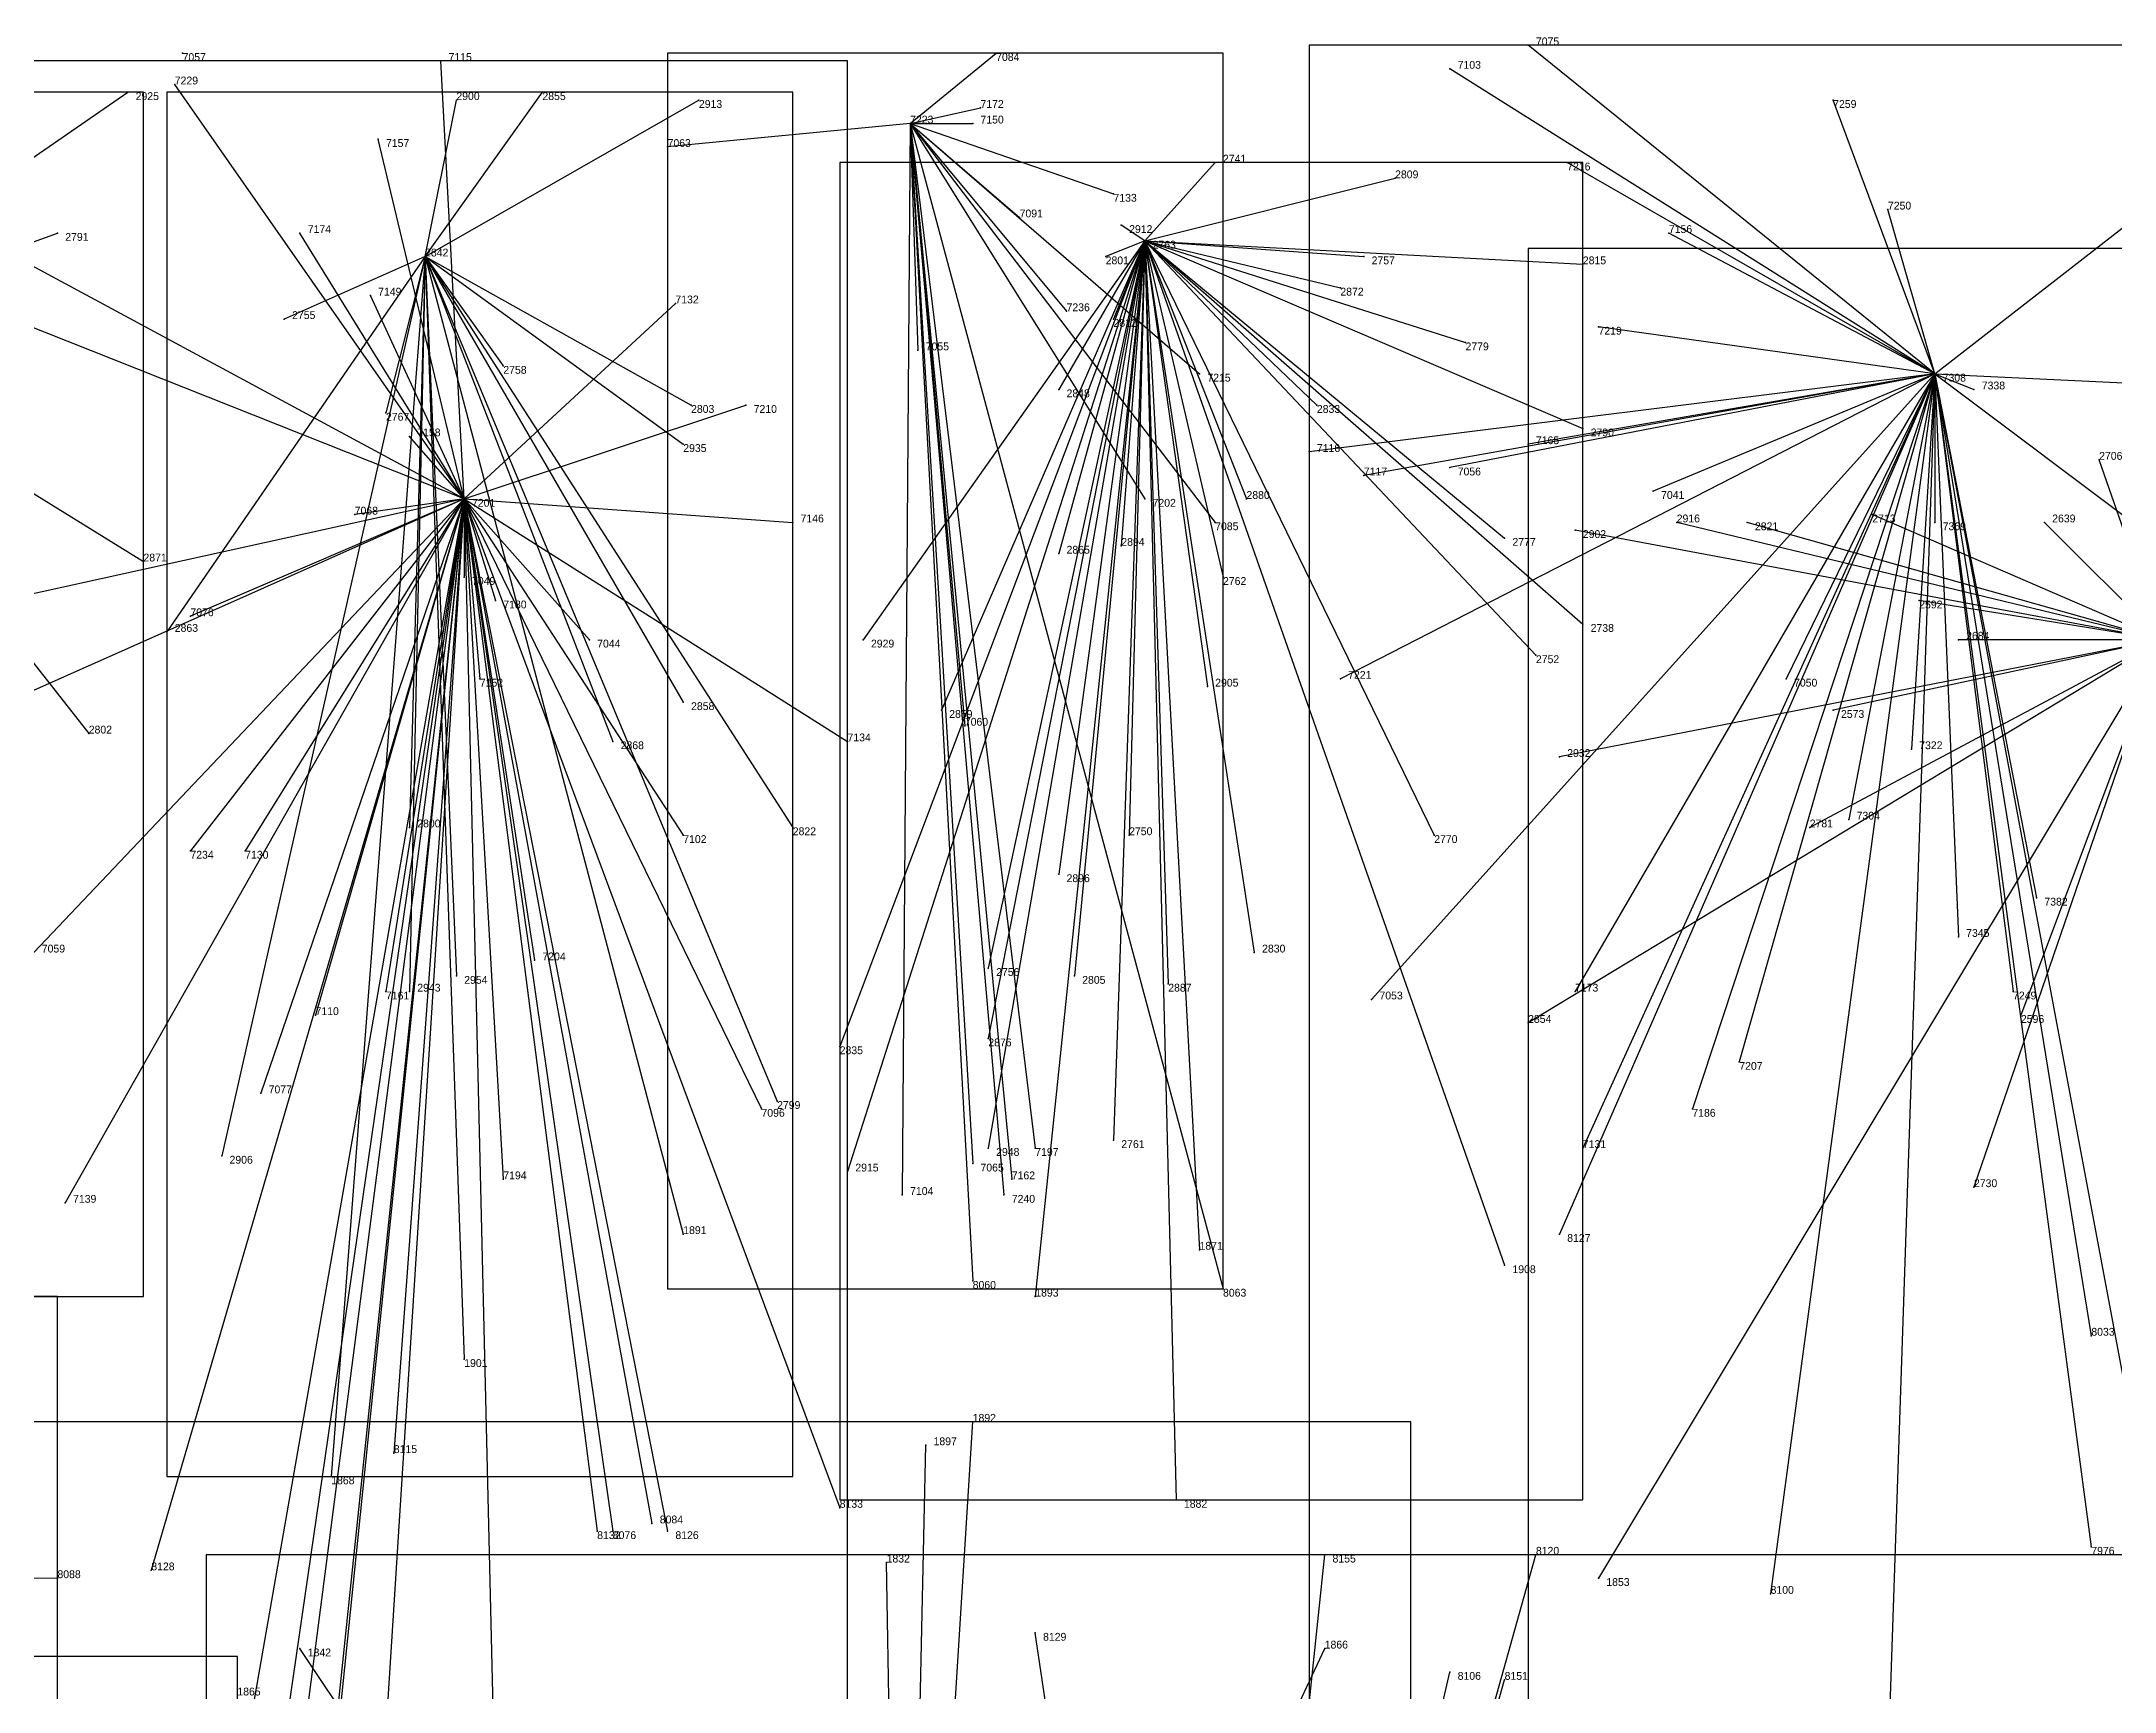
# Model space of a CAD drawing. Extents: x -0.07 to 1.1, y -0.07 to 1.1.
# Drawn here: x 0.277 to 0.542, y 0.6975 to 0.9085 of the extents above; entities that cross this region are included whole.
import ezdxf

# ---------------------------------------------------------------- set-up
doc = ezdxf.new("R2010")
doc.units = 0
for name, color, linetype in [('Clients', 3, 'CONTINUOUS'), ('Facilities', 3, 'CONTINUOUS'), ('Facilities_lines', 3, 'CONTINUOUS'), ('Min_max_boxes', 1, 'CONTINUOUS'), ('Normals', 1, 'CONTINUOUS'), ('Source_points', 5, 'CONTINUOUS'), ('Text', 3, 'CONTINUOUS')]:
    doc.layers.add(name, color=color, linetype=linetype)

msp = doc.modelspace()

# ---------------------------------------------------------------- linework, layer by layer
at = {"layer": 'Clients', "color": 5}
for p in [(0.399, 0.907, 1), (0.467, 0.908, 1), (0.328, 0.906, 1), (0.457, 0.905, 1), (0.288, 0.902), (0.294, 0.903, 1), (0.341, 0.902), (0.33, 0.901), (0.361, 0.901), (0.397, 0.9, 1), (0.506, 0.901, 1), (0.32, 0.896, 1), (0.396, 0.898, 1), (0.357, 0.895, 1), (0.427, 0.893), (0.45, 0.891), (0.472, 0.893, 1), (0.414, 0.889, 1), (0.402, 0.886, 1), (0.513, 0.887, 1), (0.279, 0.884), (0.31, 0.884, 1), (0.415, 0.885), (0.485, 0.884, 1), (0.413, 0.881), (0.446, 0.881), (0.474, 0.88), (0.319, 0.876, 1), (0.358, 0.875, 1), (0.443, 0.877), (0.308, 0.873), (0.408, 0.874, 1), (0.414, 0.873), (0.476, 0.872, 1), (0.459, 0.87), (0.336, 0.867), (0.389, 0.869, 1), (0.407, 0.864), (0.425, 0.866, 1), (0.524, 0.864, 1), (0.36, 0.862), (0.367, 0.862, 1), (0.44, 0.862), (0.321, 0.861), (0.474, 0.859), (0.324, 0.858, 1), (0.359, 0.857), (0.439, 0.856, 1), (0.467, 0.857, 1), (0.457, 0.854, 1), (0.54, 0.855), (0.446, 0.853, 1), (0.483, 0.851, 1), (0.418, 0.85, 1), (0.431, 0.85), (0.317, 0.848, 1), (0.373, 0.847, 1), (0.427, 0.847, 1), (0.473, 0.846), (0.486, 0.847), (0.495, 0.847), (0.511, 0.848), (0.519, 0.847, 1), (0.533, 0.847), (0.407, 0.843), (0.415, 0.844), (0.464, 0.845), (0.29, 0.842), (0.331, 0.84, 1), (0.428, 0.84), (0.296, 0.835, 1), (0.335, 0.837, 1), (0.517, 0.837), (0.293, 0.833), (0.474, 0.834), (0.347, 0.832, 1), (0.382, 0.832), (0.468, 0.83), (0.522, 0.832), (0.333, 0.827, 1), (0.443, 0.827, 1), (0.5, 0.827, 1), (0.426, 0.826), (0.359, 0.824), (0.392, 0.823), (0.506, 0.823), (0.283, 0.82), (0.35, 0.819), (0.38, 0.819, 1), (0.395, 0.821, 1), (0.471, 0.817), (0.516, 0.818, 1), (0.508, 0.809, 1), (0.324, 0.808), (0.359, 0.807, 1), (0.373, 0.808), (0.416, 0.807), (0.455, 0.807), (0.503, 0.808), (0.296, 0.805, 1), (0.303, 0.805, 1), (0.407, 0.802), (0.532, 0.799, 1), (0.522, 0.794, 1), (0.34, 0.791, 1), (0.398, 0.79), (0.432, 0.792), (0.33, 0.789), (0.409, 0.789), (0.421, 0.788), (0.321, 0.787, 1), (0.324, 0.787), (0.447, 0.786, 1), (0.473, 0.787, 1), (0.529, 0.787, 1), (0.312, 0.784, 1), (0.467, 0.783), (0.53, 0.784), (0.379, 0.78), (0.398, 0.781), (0.494, 0.778, 1), (0.305, 0.774, 1), (0.369, 0.772, 1), (0.371, 0.773), (0.488, 0.772, 1), (0.3, 0.766), (0.398, 0.767), (0.404, 0.767, 1), (0.414, 0.768), (0.474, 0.767, 1), (0.38, 0.764), (0.396, 0.765, 1), (0.336, 0.763, 1), (0.387, 0.761, 1), (0.4, 0.761, 1), (0.401, 0.763, 1), (0.524, 0.762), (0.28, 0.76, 1), (0.359, 0.756), (0.471, 0.756, 1), (0.425, 0.754), (0.396, 0.75, 1), (0.464, 0.752), (0.404, 0.748), (0.428, 0.749, 1), (0.539, 0.743, 1), (0.331, 0.74), (0.396, 0.732), (0.39, 0.729), (0.322, 0.728, 1), (0.314, 0.725), (0.379, 0.721, 1), (0.422, 0.722), (0.355, 0.719, 1), (0.348, 0.718, 1), (0.35, 0.718, 1), (0.357, 0.718, 1), (0.539, 0.716, 1), (0.291, 0.713, 1), (0.385, 0.714), (0.441, 0.715, 1), (0.468, 0.715, 1), (0.279, 0.712, 1), (0.476, 0.712), (0.498, 0.71, 1), (0.404, 0.705, 1), (0.31, 0.703), (0.441, 0.703), (0.457, 0.7, 1), (0.464, 0.699, 1)]:
    msp.add_point(p, dxfattribs=at)
at = {"layer": 'Facilities', "color": 3}
for p in [(0.295, 0.907, 1), (0.388, 0.898, 1), (0.418, 0.883), (0.326, 0.881), (0.519, 0.866, 1), (0.331, 0.85, 1)]:
    msp.add_point(p, dxfattribs=at)
at = {"layer": 'Facilities_lines', "color": 3}
for p, q in [((0.388, 0.898, 1), (0.399, 0.907, 1)), ((0.519, 0.866, 1), (0.467, 0.908, 1)), ((0.331, 0.85, 1), (0.328, 0.906, 1)), ((0.519, 0.866, 1), (0.457, 0.905, 1)), ((0.243, 0.871), (0.288, 0.902)), ((0.331, 0.85, 1), (0.294, 0.903, 1)), ((0.326, 0.881), (0.341, 0.902)), ((0.326, 0.881), (0.33, 0.901)), ((0.326, 0.881), (0.361, 0.901)), ((0.388, 0.898, 1), (0.397, 0.9, 1)), ((0.519, 0.866, 1), (0.506, 0.901, 1)), ((0.331, 0.85, 1), (0.32, 0.896, 1)), ((0.388, 0.898, 1), (0.357, 0.895, 1)), ((0.388, 0.898, 1), (0.387, 0.761, 1)), ((0.388, 0.898, 1), (0.395, 0.821, 1)), ((0.388, 0.898, 1), (0.389, 0.869, 1)), ((0.388, 0.898, 1), (0.396, 0.765, 1)), ((0.388, 0.898, 1), (0.427, 0.847, 1)), ((0.388, 0.898, 1), (0.402, 0.886, 1)), ((0.388, 0.898, 1), (0.396, 0.898, 1)), ((0.388, 0.898, 1), (0.401, 0.763, 1)), ((0.388, 0.898, 1), (0.404, 0.767, 1)), ((0.388, 0.898, 1), (0.418, 0.85, 1)), ((0.388, 0.898, 1), (0.425, 0.866, 1)), ((0.388, 0.898, 1), (0.414, 0.889, 1)), ((0.388, 0.898, 1), (0.408, 0.874, 1)), ((0.388, 0.898, 1), (0.4, 0.761, 1)), ((0.388, 0.898, 1), (0.396, 0.75, 1)), ((0.388, 0.898, 1), (0.428, 0.749, 1)), ((0.331, 0.85, 1), (0.255, 0.891, 1)), ((0.418, 0.883), (0.427, 0.893)), ((0.418, 0.883), (0.45, 0.891)), ((0.519, 0.866, 1), (0.472, 0.893, 1)), ((0.519, 0.866, 1), (0.513, 0.887, 1)), ((0.519, 0.866, 1), (0.546, 0.887, 1)), ((0.243, 0.871), (0.279, 0.884)), ((0.331, 0.85, 1), (0.31, 0.884, 1)), ((0.418, 0.883), (0.379, 0.78)), ((0.418, 0.883), (0.38, 0.764)), ((0.418, 0.883), (0.382, 0.832)), ((0.418, 0.883), (0.392, 0.823)), ((0.418, 0.883), (0.398, 0.79)), ((0.418, 0.883), (0.398, 0.781)), ((0.418, 0.883), (0.398, 0.767)), ((0.418, 0.883), (0.404, 0.748)), ((0.418, 0.883), (0.407, 0.864)), ((0.418, 0.883), (0.407, 0.843)), ((0.418, 0.883), (0.407, 0.802)), ((0.418, 0.883), (0.409, 0.789)), ((0.418, 0.883), (0.413, 0.881)), ((0.418, 0.883), (0.414, 0.768)), ((0.418, 0.883), (0.414, 0.873)), ((0.418, 0.883), (0.415, 0.885)), ((0.418, 0.883), (0.415, 0.844)), ((0.418, 0.883), (0.416, 0.807)), ((0.418, 0.883), (0.422, 0.722)), ((0.418, 0.883), (0.425, 0.754)), ((0.418, 0.883), (0.464, 0.752)), ((0.418, 0.883), (0.474, 0.834)), ((0.418, 0.883), (0.468, 0.83)), ((0.418, 0.883), (0.428, 0.84)), ((0.418, 0.883), (0.446, 0.881)), ((0.418, 0.883), (0.455, 0.807)), ((0.418, 0.883), (0.464, 0.845)), ((0.418, 0.883), (0.459, 0.87)), ((0.418, 0.883), (0.474, 0.859)), ((0.418, 0.883), (0.474, 0.88)), ((0.418, 0.883), (0.432, 0.792)), ((0.418, 0.883), (0.44, 0.862)), ((0.418, 0.883), (0.443, 0.877)), ((0.418, 0.883), (0.431, 0.85)), ((0.418, 0.883), (0.421, 0.788)), ((0.418, 0.883), (0.426, 0.826)), ((0.519, 0.866, 1), (0.485, 0.884, 1)), ((0.326, 0.881), (0.293, 0.833)), ((0.326, 0.881), (0.3, 0.766)), ((0.326, 0.881), (0.308, 0.873)), ((0.326, 0.881), (0.314, 0.725)), ((0.326, 0.881), (0.321, 0.861)), ((0.326, 0.881), (0.324, 0.808)), ((0.326, 0.881), (0.324, 0.787)), ((0.326, 0.881), (0.331, 0.74)), ((0.326, 0.881), (0.359, 0.756)), ((0.326, 0.881), (0.336, 0.867)), ((0.326, 0.881), (0.371, 0.773)), ((0.326, 0.881), (0.36, 0.862)), ((0.326, 0.881), (0.373, 0.808)), ((0.326, 0.881), (0.359, 0.824)), ((0.326, 0.881), (0.35, 0.819)), ((0.326, 0.881), (0.359, 0.857)), ((0.326, 0.881), (0.33, 0.789)), ((0.331, 0.85, 1), (0.263, 0.877, 1)), ((0.331, 0.85, 1), (0.319, 0.876, 1)), ((0.331, 0.85, 1), (0.358, 0.875, 1)), ((0.519, 0.866, 1), (0.476, 0.872, 1)), ((0.243, 0.871), (0.283, 0.82)), ((0.243, 0.871), (0.29, 0.842)), ((0.519, 0.866, 1), (0.439, 0.856, 1)), ((0.519, 0.866, 1), (0.443, 0.827, 1)), ((0.519, 0.866, 1), (0.446, 0.853, 1)), ((0.519, 0.866, 1), (0.447, 0.786, 1)), ((0.519, 0.866, 1), (0.457, 0.854, 1)), ((0.519, 0.866, 1), (0.467, 0.857, 1)), ((0.519, 0.866, 1), (0.471, 0.756, 1)), ((0.519, 0.866, 1), (0.473, 0.787, 1)), ((0.519, 0.866, 1), (0.474, 0.767, 1)), ((0.519, 0.866, 1), (0.483, 0.851, 1)), ((0.519, 0.866, 1), (0.488, 0.772, 1)), ((0.519, 0.866, 1), (0.494, 0.778, 1)), ((0.519, 0.866, 1), (0.498, 0.71, 1)), ((0.519, 0.866, 1), (0.5, 0.827, 1)), ((0.519, 0.866, 1), (0.508, 0.809, 1)), ((0.519, 0.866, 1), (0.513, 0.688, 1)), ((0.519, 0.866, 1), (0.516, 0.818, 1)), ((0.519, 0.866, 1), (0.529, 0.787, 1)), ((0.519, 0.866, 1), (0.561, 0.864, 1)), ((0.519, 0.866, 1), (0.524, 0.864, 1)), ((0.519, 0.866, 1), (0.522, 0.794, 1)), ((0.519, 0.866, 1), (0.547, 0.845, 1)), ((0.519, 0.866, 1), (0.519, 0.847, 1)), ((0.519, 0.866, 1), (0.532, 0.799, 1)), ((0.519, 0.866, 1), (0.539, 0.716, 1)), ((0.519, 0.866, 1), (0.543, 0.738, 1)), ((0.519, 0.866, 1), (0.539, 0.743, 1)), ((0.331, 0.85, 1), (0.367, 0.862, 1)), ((0.331, 0.85, 1), (0.324, 0.858, 1)), ((0.548, 0.832), (0.54, 0.855)), ((0.331, 0.85, 1), (0.268, 0.822, 1)), ((0.331, 0.85, 1), (0.272, 0.837, 1)), ((0.331, 0.85, 1), (0.276, 0.792, 1)), ((0.331, 0.85, 1), (0.28, 0.76, 1)), ((0.331, 0.85, 1), (0.291, 0.713, 1)), ((0.331, 0.85, 1), (0.296, 0.835, 1)), ((0.331, 0.85, 1), (0.296, 0.805, 1)), ((0.331, 0.85, 1), (0.303, 0.805, 1)), ((0.331, 0.85, 1), (0.303, 0.69, 1)), ((0.331, 0.85, 1), (0.305, 0.774, 1)), ((0.331, 0.85, 1), (0.305, 0.671, 1)), ((0.331, 0.85, 1), (0.307, 0.665, 1)), ((0.331, 0.85, 1), (0.311, 0.659, 1)), ((0.331, 0.85, 1), (0.312, 0.784, 1)), ((0.331, 0.85, 1), (0.314, 0.684, 1)), ((0.331, 0.85, 1), (0.317, 0.848, 1)), ((0.331, 0.85, 1), (0.32, 0.677, 1)), ((0.331, 0.85, 1), (0.321, 0.787, 1)), ((0.331, 0.85, 1), (0.322, 0.728, 1)), ((0.331, 0.85, 1), (0.369, 0.772, 1)), ((0.331, 0.85, 1), (0.38, 0.819, 1)), ((0.331, 0.85, 1), (0.373, 0.847, 1)), ((0.331, 0.85, 1), (0.331, 0.84, 1)), ((0.331, 0.85, 1), (0.347, 0.832, 1)), ((0.331, 0.85, 1), (0.333, 0.827, 1)), ((0.331, 0.85, 1), (0.359, 0.807, 1)), ((0.331, 0.85, 1), (0.335, 0.837, 1)), ((0.331, 0.85, 1), (0.336, 0.763, 1)), ((0.331, 0.85, 1), (0.34, 0.791, 1)), ((0.331, 0.85, 1), (0.35, 0.718, 1)), ((0.331, 0.85, 1), (0.355, 0.719, 1)), ((0.331, 0.85, 1), (0.335, 0.681, 1)), ((0.331, 0.85, 1), (0.357, 0.718, 1)), ((0.331, 0.85, 1), (0.348, 0.718, 1)), ((0.331, 0.85, 1), (0.379, 0.721, 1)), ((0.548, 0.832), (0.473, 0.846)), ((0.548, 0.832), (0.486, 0.847)), ((0.548, 0.832), (0.495, 0.847)), ((0.548, 0.832), (0.511, 0.848)), ((0.548, 0.832), (0.533, 0.847)), ((0.548, 0.832), (0.517, 0.837)), ((0.548, 0.832), (0.467, 0.783)), ((0.548, 0.832), (0.471, 0.817)), ((0.548, 0.832), (0.476, 0.712)), ((0.548, 0.832), (0.503, 0.808)), ((0.548, 0.832), (0.506, 0.823)), ((0.548, 0.832), (0.522, 0.832)), ((0.548, 0.832), (0.524, 0.762)), ((0.548, 0.832), (0.53, 0.784)), ((0.387, 0.588), (0.396, 0.732)), ((0.387, 0.588), (0.39, 0.729)), ((0.112, 0.713, 1), (0.279, 0.712, 1)), ((0.387, 0.588), (0.385, 0.714)), ((0.425, 0.562, 1), (0.468, 0.715, 1)), ((0.425, 0.562, 1), (0.441, 0.715, 1)), ((0.425, 0.562, 1), (0.404, 0.705, 1)), ((0.387, 0.588), (0.31, 0.703)), ((0.387, 0.588), (0.441, 0.703)), ((0.425, 0.562, 1), (0.457, 0.7, 1)), ((0.425, 0.562, 1), (0.464, 0.699, 1))]:
    msp.add_line(p, q, dxfattribs=at)
at = {"layer": 'Min_max_boxes', "color": 1}
for p, q in [((0.428, 0.907, 1), (0.357, 0.907, 1)), ((0.357, 0.907, 1), (0.357, 0.749, 1)), ((0.428, 0.907, 1), (0.357, 0.907, 1)), ((0.357, 0.907, 1), (0.357, 0.749, 1)), ((0.357, 0.907, 1), (0.357, 0.907, 1)), ((0.428, 0.749, 1), (0.428, 0.907, 1)), ((0.428, 0.749, 1), (0.428, 0.907, 1)), ((0.428, 0.907, 1), (0.428, 0.907, 1)), ((0.561, 0.908, 1), (0.439, 0.908, 1)), ((0.439, 0.908, 1), (0.439, 0.688, 1)), ((0.561, 0.908, 1), (0.439, 0.908, 1)), ((0.439, 0.908, 1), (0.439, 0.688, 1)), ((0.439, 0.908, 1), (0.439, 0.908, 1)), ((0.38, 0.906, 1), (0.255, 0.906, 1)), ((0.38, 0.906, 1), (0.255, 0.906, 1)), ((0.38, 0.659, 1), (0.38, 0.906, 1)), ((0.38, 0.659, 1), (0.38, 0.906, 1)), ((0.38, 0.906, 1), (0.38, 0.906, 1)), ((0.29, 0.902), (0.163, 0.902)), ((0.29, 0.902), (0.163, 0.902)), ((0.29, 0.748), (0.29, 0.902)), ((0.29, 0.748), (0.29, 0.902)), ((0.29, 0.902), (0.29, 0.902)), ((0.373, 0.902), (0.293, 0.902)), ((0.293, 0.902), (0.293, 0.725)), ((0.373, 0.902), (0.293, 0.902)), ((0.293, 0.902), (0.293, 0.725)), ((0.293, 0.902), (0.293, 0.902)), ((0.373, 0.725), (0.373, 0.902)), ((0.373, 0.725), (0.373, 0.902)), ((0.373, 0.902), (0.373, 0.902)), ((0.474, 0.893), (0.379, 0.893)), ((0.379, 0.893), (0.379, 0.722)), ((0.474, 0.893), (0.379, 0.893)), ((0.379, 0.893), (0.379, 0.722)), ((0.379, 0.893), (0.379, 0.893)), ((0.474, 0.722), (0.474, 0.893)), ((0.474, 0.722), (0.474, 0.893)), ((0.474, 0.893), (0.474, 0.893)), ((0.638, 0.882), (0.467, 0.882)), ((0.467, 0.882), (0.467, 0.694)), ((0.638, 0.882), (0.467, 0.882)), ((0.467, 0.882), (0.467, 0.694)), ((0.467, 0.882), (0.467, 0.882)), ((0.279, 0.748, 1), (0.092, 0.748, 1)), ((0.279, 0.748, 1), (0.092, 0.748, 1)), ((0.163, 0.748), (0.29, 0.748)), ((0.163, 0.748), (0.29, 0.748)), ((0.279, 0.659, 1), (0.279, 0.748, 1)), ((0.279, 0.659, 1), (0.279, 0.748, 1)), ((0.279, 0.748, 1), (0.279, 0.748, 1)), ((0.29, 0.748), (0.29, 0.748)), ((0.357, 0.749, 1), (0.428, 0.749, 1)), ((0.357, 0.749, 1), (0.428, 0.749, 1)), ((0.357, 0.749, 1), (0.357, 0.749, 1)), ((0.428, 0.749, 1), (0.428, 0.749, 1)), ((0.452, 0.732), (0.262, 0.732)), ((0.452, 0.732), (0.262, 0.732)), ((0.452, 0.497), (0.452, 0.732)), ((0.452, 0.497), (0.452, 0.732)), ((0.452, 0.732), (0.452, 0.732)), ((0.293, 0.725), (0.373, 0.725)), ((0.293, 0.725), (0.373, 0.725)), ((0.293, 0.725), (0.293, 0.725)), ((0.373, 0.725), (0.373, 0.725)), ((0.379, 0.722), (0.474, 0.722)), ((0.379, 0.722), (0.474, 0.722)), ((0.379, 0.722), (0.379, 0.722)), ((0.474, 0.722), (0.474, 0.722)), ((0.569, 0.715, 1), (0.298, 0.715, 1)), ((0.298, 0.715, 1), (0.298, 0.443, 1)), ((0.569, 0.715, 1), (0.298, 0.715, 1)), ((0.298, 0.715, 1), (0.298, 0.443, 1)), ((0.298, 0.715, 1), (0.298, 0.715, 1)), ((0.302, 0.702), (0.104, 0.702)), ((0.302, 0.702), (0.104, 0.702)), ((0.302, 0.608), (0.302, 0.702)), ((0.302, 0.608), (0.302, 0.702)), ((0.302, 0.702), (0.302, 0.702))]:
    msp.add_line(p, q, dxfattribs=at)
at = {"layer": 'Normals', "color": 1}
for p, q in [((0.295, 0.907, 1), (0.295, 0.907, 1.1)), ((0.399, 0.907, 1), (0.399, 0.907, 1.1)), ((0.467, 0.908, 1), (0.467, 0.908, 1.1)), ((0.328, 0.906, 1), (0.328, 0.906, 1.1)), ((0.457, 0.905, 1), (0.457, 0.905, 1.1)), ((0.288, 0.902), (0.288, 0.902, 0.1)), ((0.294, 0.903, 1), (0.294, 0.903, 1.1)), ((0.341, 0.902), (0.341, 0.902, 0.1)), ((0.33, 0.901), (0.33, 0.901, 0.1)), ((0.361, 0.901), (0.361, 0.901, 0.1)), ((0.397, 0.9, 1), (0.397, 0.9, 1.1)), ((0.506, 0.901, 1), (0.506, 0.901, 1.1)), ((0.32, 0.896, 1), (0.32, 0.896, 1.1)), ((0.388, 0.898, 1), (0.388, 0.898, 1.1)), ((0.396, 0.898, 1), (0.396, 0.898, 1.1)), ((0.357, 0.895, 1), (0.357, 0.895, 1.1)), ((0.427, 0.893), (0.427, 0.893, 0.1)), ((0.45, 0.891), (0.45, 0.891, 0.1)), ((0.472, 0.893, 1), (0.472, 0.893, 1.1)), ((0.414, 0.889, 1), (0.414, 0.889, 1.1)), ((0.402, 0.886, 1), (0.402, 0.886, 1.1)), ((0.513, 0.887, 1), (0.513, 0.887, 1.1)), ((0.279, 0.884), (0.279, 0.884, 0.1)), ((0.31, 0.884, 1), (0.31, 0.884, 1.1)), ((0.415, 0.885), (0.415, 0.885, 0.1)), ((0.418, 0.883), (0.418, 0.883, 0.1)), ((0.485, 0.884, 1), (0.485, 0.884, 1.1)), ((0.326, 0.881), (0.326, 0.881, 0.1)), ((0.413, 0.881), (0.413, 0.881, 0.1)), ((0.446, 0.881), (0.446, 0.881, 0.1)), ((0.474, 0.88), (0.474, 0.88, 0.1)), ((0.319, 0.876, 1), (0.319, 0.876, 1.1)), ((0.358, 0.875, 1), (0.358, 0.875, 1.1)), ((0.443, 0.877), (0.443, 0.877, 0.1)), ((0.308, 0.873), (0.308, 0.873, 0.1)), ((0.408, 0.874, 1), (0.408, 0.874, 1.1)), ((0.414, 0.873), (0.414, 0.873, 0.1)), ((0.476, 0.872, 1), (0.476, 0.872, 1.1)), ((0.459, 0.87), (0.459, 0.87, 0.1)), ((0.336, 0.867), (0.336, 0.867, 0.1)), ((0.389, 0.869, 1), (0.389, 0.869, 1.1)), ((0.407, 0.864), (0.407, 0.864, 0.1)), ((0.425, 0.866, 1), (0.425, 0.866, 1.1)), ((0.519, 0.866, 1), (0.519, 0.866, 1.1)), ((0.524, 0.864, 1), (0.524, 0.864, 1.1)), ((0.36, 0.862), (0.36, 0.862, 0.1)), ((0.367, 0.862, 1), (0.367, 0.862, 1.1)), ((0.44, 0.862), (0.44, 0.862, 0.1)), ((0.321, 0.861), (0.321, 0.861, 0.1)), ((0.474, 0.859), (0.474, 0.859, 0.1)), ((0.324, 0.858, 1), (0.324, 0.858, 1.1)), ((0.359, 0.857), (0.359, 0.857, 0.1)), ((0.439, 0.856, 1), (0.439, 0.856, 1.1)), ((0.467, 0.857, 1), (0.467, 0.857, 1.1)), ((0.457, 0.854, 1), (0.457, 0.854, 1.1)), ((0.54, 0.855), (0.54, 0.855, 0.1)), ((0.446, 0.853, 1), (0.446, 0.853, 1.1)), ((0.483, 0.851, 1), (0.483, 0.851, 1.1)), ((0.331, 0.85, 1), (0.331, 0.85, 1.1)), ((0.418, 0.85, 1), (0.418, 0.85, 1.1)), ((0.431, 0.85), (0.431, 0.85, 0.1)), ((0.317, 0.848, 1), (0.317, 0.848, 1.1)), ((0.373, 0.847, 1), (0.373, 0.847, 1.1)), ((0.427, 0.847, 1), (0.427, 0.847, 1.1)), ((0.473, 0.846), (0.473, 0.846, 0.1)), ((0.486, 0.847), (0.486, 0.847, 0.1)), ((0.495, 0.847), (0.495, 0.847, 0.1)), ((0.511, 0.848), (0.511, 0.848, 0.1)), ((0.519, 0.847, 1), (0.519, 0.847, 1.1)), ((0.533, 0.847), (0.533, 0.847, 0.1)), ((0.407, 0.843), (0.407, 0.843, 0.1)), ((0.415, 0.844), (0.415, 0.844, 0.1)), ((0.464, 0.845), (0.464, 0.845, 0.1)), ((0.29, 0.842), (0.29, 0.842, 0.1)), ((0.331, 0.84, 1), (0.331, 0.84, 1.1)), ((0.428, 0.84), (0.428, 0.84, 0.1)), ((0.296, 0.835, 1), (0.296, 0.835, 1.1)), ((0.335, 0.837, 1), (0.335, 0.837, 1.1)), ((0.517, 0.837), (0.517, 0.837, 0.1)), ((0.293, 0.833), (0.293, 0.833, 0.1)), ((0.474, 0.834), (0.474, 0.834, 0.1)), ((0.347, 0.832, 1), (0.347, 0.832, 1.1)), ((0.382, 0.832), (0.382, 0.832, 0.1)), ((0.468, 0.83), (0.468, 0.83, 0.1)), ((0.522, 0.832), (0.522, 0.832, 0.1)), ((0.333, 0.827, 1), (0.333, 0.827, 1.1)), ((0.443, 0.827, 1), (0.443, 0.827, 1.1)), ((0.5, 0.827, 1), (0.5, 0.827, 1.1)), ((0.426, 0.826), (0.426, 0.826, 0.1)), ((0.359, 0.824), (0.359, 0.824, 0.1)), ((0.392, 0.823), (0.392, 0.823, 0.1)), ((0.506, 0.823), (0.506, 0.823, 0.1)), ((0.283, 0.82), (0.283, 0.82, 0.1)), ((0.35, 0.819), (0.35, 0.819, 0.1)), ((0.38, 0.819, 1), (0.38, 0.819, 1.1)), ((0.395, 0.821, 1), (0.395, 0.821, 1.1)), ((0.471, 0.817), (0.471, 0.817, 0.1)), ((0.516, 0.818, 1), (0.516, 0.818, 1.1)), ((0.508, 0.809, 1), (0.508, 0.809, 1.1)), ((0.324, 0.808), (0.324, 0.808, 0.1)), ((0.359, 0.807, 1), (0.359, 0.807, 1.1)), ((0.373, 0.808), (0.373, 0.808, 0.1)), ((0.416, 0.807), (0.416, 0.807, 0.1)), ((0.455, 0.807), (0.455, 0.807, 0.1)), ((0.503, 0.808), (0.503, 0.808, 0.1)), ((0.296, 0.805, 1), (0.296, 0.805, 1.1)), ((0.303, 0.805, 1), (0.303, 0.805, 1.1)), ((0.407, 0.802), (0.407, 0.802, 0.1)), ((0.532, 0.799, 1), (0.532, 0.799, 1.1)), ((0.522, 0.794, 1), (0.522, 0.794, 1.1)), ((0.34, 0.791, 1), (0.34, 0.791, 1.1)), ((0.398, 0.79), (0.398, 0.79, 0.1)), ((0.432, 0.792), (0.432, 0.792, 0.1)), ((0.33, 0.789), (0.33, 0.789, 0.1)), ((0.409, 0.789), (0.409, 0.789, 0.1)), ((0.421, 0.788), (0.421, 0.788, 0.1)), ((0.321, 0.787, 1), (0.321, 0.787, 1.1)), ((0.324, 0.787), (0.324, 0.787, 0.1)), ((0.447, 0.786, 1), (0.447, 0.786, 1.1)), ((0.473, 0.787, 1), (0.473, 0.787, 1.1)), ((0.529, 0.787, 1), (0.529, 0.787, 1.1)), ((0.312, 0.784, 1), (0.312, 0.784, 1.1)), ((0.467, 0.783), (0.467, 0.783, 0.1)), ((0.53, 0.784), (0.53, 0.784, 0.1)), ((0.379, 0.78), (0.379, 0.78, 0.1)), ((0.398, 0.781), (0.398, 0.781, 0.1)), ((0.494, 0.778, 1), (0.494, 0.778, 1.1)), ((0.305, 0.774, 1), (0.305, 0.774, 1.1)), ((0.369, 0.772, 1), (0.369, 0.772, 1.1)), ((0.371, 0.773), (0.371, 0.773, 0.1)), ((0.488, 0.772, 1), (0.488, 0.772, 1.1)), ((0.3, 0.766), (0.3, 0.766, 0.1)), ((0.398, 0.767), (0.398, 0.767, 0.1)), ((0.404, 0.767, 1), (0.404, 0.767, 1.1)), ((0.414, 0.768), (0.414, 0.768, 0.1)), ((0.474, 0.767, 1), (0.474, 0.767, 1.1)), ((0.38, 0.764), (0.38, 0.764, 0.1)), ((0.396, 0.765, 1), (0.396, 0.765, 1.1)), ((0.336, 0.763, 1), (0.336, 0.763, 1.1)), ((0.387, 0.761, 1), (0.387, 0.761, 1.1)), ((0.4, 0.761, 1), (0.4, 0.761, 1.1)), ((0.401, 0.763, 1), (0.401, 0.763, 1.1)), ((0.524, 0.762), (0.524, 0.762, 0.1)), ((0.28, 0.76, 1), (0.28, 0.76, 1.1)), ((0.359, 0.756), (0.359, 0.756, 0.1)), ((0.471, 0.756, 1), (0.471, 0.756, 1.1)), ((0.425, 0.754), (0.425, 0.754, 0.1)), ((0.396, 0.75, 1), (0.396, 0.75, 1.1)), ((0.464, 0.752), (0.464, 0.752, 0.1)), ((0.404, 0.748), (0.404, 0.748, 0.1)), ((0.428, 0.749, 1), (0.428, 0.749, 1.1)), ((0.539, 0.743, 1), (0.539, 0.743, 1.1)), ((0.331, 0.74), (0.331, 0.74, 0.1)), ((0.396, 0.732), (0.396, 0.732, 0.1)), ((0.39, 0.729), (0.39, 0.729, 0.1)), ((0.322, 0.728, 1), (0.322, 0.728, 1.1)), ((0.314, 0.725), (0.314, 0.725, 0.1)), ((0.379, 0.721, 1), (0.379, 0.721, 1.1)), ((0.422, 0.722), (0.422, 0.722, 0.1)), ((0.355, 0.719, 1), (0.355, 0.719, 1.1)), ((0.348, 0.718, 1), (0.348, 0.718, 1.1)), ((0.35, 0.718, 1), (0.35, 0.718, 1.1)), ((0.357, 0.718, 1), (0.357, 0.718, 1.1)), ((0.539, 0.716, 1), (0.539, 0.716, 1.1)), ((0.291, 0.713, 1), (0.291, 0.713, 1.1)), ((0.385, 0.714), (0.385, 0.714, 0.1)), ((0.441, 0.715, 1), (0.441, 0.715, 1.1)), ((0.468, 0.715, 1), (0.468, 0.715, 1.1)), ((0.279, 0.712, 1), (0.279, 0.712, 1.1)), ((0.476, 0.712), (0.476, 0.712, 0.1)), ((0.498, 0.71, 1), (0.498, 0.71, 1.1)), ((0.404, 0.705, 1), (0.404, 0.705, 1.1)), ((0.31, 0.703), (0.31, 0.703, 0.1)), ((0.441, 0.703), (0.441, 0.703, 0.1)), ((0.457, 0.7, 1), (0.457, 0.7, 1.1)), ((0.464, 0.699, 1), (0.464, 0.699, 1.1))]:
    msp.add_line(p, q, dxfattribs=at)
at = {"layer": 'Source_points', "color": 5}
for p in [(0.295, 0.907, 1), (0.399, 0.907, 1), (0.467, 0.908, 1), (0.328, 0.906, 1), (0.457, 0.905, 1), (0.288, 0.902), (0.294, 0.903, 1), (0.341, 0.902), (0.33, 0.901), (0.361, 0.901), (0.397, 0.9, 1), (0.506, 0.901, 1), (0.32, 0.896, 1), (0.388, 0.898, 1), (0.396, 0.898, 1), (0.357, 0.895, 1), (0.427, 0.893), (0.45, 0.891), (0.472, 0.893, 1), (0.414, 0.889, 1), (0.402, 0.886, 1), (0.513, 0.887, 1), (0.279, 0.884), (0.31, 0.884, 1), (0.415, 0.885), (0.418, 0.883), (0.485, 0.884, 1), (0.326, 0.881), (0.413, 0.881), (0.446, 0.881), (0.474, 0.88), (0.319, 0.876, 1), (0.358, 0.875, 1), (0.443, 0.877), (0.308, 0.873), (0.408, 0.874, 1), (0.414, 0.873), (0.476, 0.872, 1), (0.459, 0.87), (0.336, 0.867), (0.389, 0.869, 1), (0.407, 0.864), (0.425, 0.866, 1), (0.519, 0.866, 1), (0.524, 0.864, 1), (0.36, 0.862), (0.367, 0.862, 1), (0.44, 0.862), (0.321, 0.861), (0.474, 0.859), (0.324, 0.858, 1), (0.359, 0.857), (0.439, 0.856, 1), (0.467, 0.857, 1), (0.457, 0.854, 1), (0.54, 0.855), (0.446, 0.853, 1), (0.483, 0.851, 1), (0.331, 0.85, 1), (0.418, 0.85, 1), (0.431, 0.85), (0.317, 0.848, 1), (0.373, 0.847, 1), (0.427, 0.847, 1), (0.473, 0.846), (0.486, 0.847), (0.495, 0.847), (0.511, 0.848), (0.519, 0.847, 1), (0.533, 0.847), (0.407, 0.843), (0.415, 0.844), (0.464, 0.845), (0.29, 0.842), (0.331, 0.84, 1), (0.428, 0.84), (0.296, 0.835, 1), (0.335, 0.837, 1), (0.517, 0.837), (0.293, 0.833), (0.474, 0.834), (0.347, 0.832, 1), (0.382, 0.832), (0.468, 0.83), (0.522, 0.832), (0.333, 0.827, 1), (0.443, 0.827, 1), (0.5, 0.827, 1), (0.426, 0.826), (0.359, 0.824), (0.392, 0.823), (0.506, 0.823), (0.283, 0.82), (0.35, 0.819), (0.38, 0.819, 1), (0.395, 0.821, 1), (0.471, 0.817), (0.516, 0.818, 1), (0.508, 0.809, 1), (0.324, 0.808), (0.359, 0.807, 1), (0.373, 0.808), (0.416, 0.807), (0.455, 0.807), (0.503, 0.808), (0.296, 0.805, 1), (0.303, 0.805, 1), (0.407, 0.802), (0.532, 0.799, 1), (0.522, 0.794, 1), (0.34, 0.791, 1), (0.398, 0.79), (0.432, 0.792), (0.33, 0.789), (0.409, 0.789), (0.421, 0.788), (0.321, 0.787, 1), (0.324, 0.787), (0.447, 0.786, 1), (0.473, 0.787, 1), (0.529, 0.787, 1), (0.312, 0.784, 1), (0.467, 0.783), (0.53, 0.784), (0.379, 0.78), (0.398, 0.781), (0.494, 0.778, 1), (0.305, 0.774, 1), (0.369, 0.772, 1), (0.371, 0.773), (0.488, 0.772, 1), (0.3, 0.766), (0.398, 0.767), (0.404, 0.767, 1), (0.414, 0.768), (0.474, 0.767, 1), (0.38, 0.764), (0.396, 0.765, 1), (0.336, 0.763, 1), (0.387, 0.761, 1), (0.4, 0.761, 1), (0.401, 0.763, 1), (0.524, 0.762), (0.28, 0.76, 1), (0.359, 0.756), (0.471, 0.756, 1), (0.425, 0.754), (0.396, 0.75, 1), (0.464, 0.752), (0.404, 0.748), (0.428, 0.749, 1), (0.539, 0.743, 1), (0.331, 0.74), (0.396, 0.732), (0.39, 0.729), (0.322, 0.728, 1), (0.314, 0.725), (0.379, 0.721, 1), (0.422, 0.722), (0.355, 0.719, 1), (0.348, 0.718, 1), (0.35, 0.718, 1), (0.357, 0.718, 1), (0.539, 0.716, 1), (0.291, 0.713, 1), (0.385, 0.714), (0.441, 0.715, 1), (0.468, 0.715, 1), (0.279, 0.712, 1), (0.476, 0.712), (0.498, 0.71, 1), (0.404, 0.705, 1), (0.31, 0.703), (0.441, 0.703), (0.457, 0.7, 1), (0.464, 0.699, 1)]:
    msp.add_point(p, dxfattribs=at)

# ---------------------------------------------------------------- texts
at = {"layer": 'Text', "color": 3}
for s, p in [('7075', (0.468, 0.908, 1)), ('7057', (0.295, 0.906, 1)), ('7115', (0.329, 0.906, 1)), ('7084', (0.399, 0.906, 1)), ('7229', (0.294, 0.903, 1)), ('7103', (0.458, 0.905, 1)), ('2925', (0.289, 0.901)), ('2900', (0.33, 0.901)), ('2855', (0.341, 0.901)), ('2913', (0.361, 0.9)), ('7223', (0.388, 0.898, 1)), ('7172', (0.397, 0.9, 1)), ('7150', (0.397, 0.898, 1)), ('7259', (0.506, 0.9, 1)), ('7157', (0.321, 0.895, 1)), ('7063', (0.357, 0.895, 1)), ('2741', (0.428, 0.893)), ('2809', (0.45, 0.891)), ('7216', (0.472, 0.892, 1)), ('7133', (0.414, 0.888, 1)), ('7250', (0.513, 0.887, 1)), ('7091', (0.402, 0.886, 1)), ('2791', (0.28, 0.883)), ('7174', (0.311, 0.884, 1)), ('2912', (0.416, 0.884)), ('2763', (0.419, 0.882)), ('7156', (0.485, 0.884, 1)), ('2842', (0.326, 0.881)), ('2801', (0.413, 0.88)), ('2757', (0.447, 0.88)), ('2815', (0.474, 0.88)), ('7149', (0.32, 0.876, 1)), ('7132', (0.358, 0.875, 1)), ('7236', (0.408, 0.874, 1)), ('2872', (0.443, 0.876)), ('2755', (0.309, 0.873)), ('2812', (0.414, 0.872)), ('7219', (0.476, 0.871, 1)), ('7055', (0.39, 0.869, 1)), ('2779', (0.459, 0.869)), ('2758', (0.336, 0.866)), ('2848', (0.408, 0.863)), ('7215', (0.426, 0.865, 1)), ('7308', (0.52, 0.865, 1)), ('7338', (0.525, 0.864, 1)), ('2803', (0.36, 0.861)), ('7210', (0.368, 0.861, 1)), ('2833', (0.44, 0.861)), ('2767', (0.321, 0.86)), ('7158', (0.325, 0.858, 1)), ('2790', (0.475, 0.858)), ('2935', (0.359, 0.856)), ('7116', (0.44, 0.856, 1)), ('7165', (0.468, 0.857, 1)), ('2706', (0.54, 0.855)), ('7117', (0.446, 0.853, 1)), ('7056', (0.458, 0.853, 1)), ('2880', (0.431, 0.85)), ('7041', (0.484, 0.85, 1)), ('7068', (0.317, 0.848, 1)), ('7201', (0.332, 0.849, 1)), ('7202', (0.419, 0.849, 1)), ('7146', (0.374, 0.847, 1)), ('7085', (0.427, 0.846, 1)), ('2902', (0.474, 0.845)), ('2916', (0.486, 0.847)), ('2821', (0.496, 0.846)), ('2713', (0.511, 0.847)), ('7369', (0.52, 0.846, 1)), ('2639', (0.534, 0.847)), ('2871', (0.29, 0.842)), ('2865', (0.408, 0.843)), ('2894', (0.415, 0.844)), ('2777', (0.465, 0.844)), ('7049', (0.332, 0.839, 1)), ('2762', (0.428, 0.839)), ('7076', (0.296, 0.835, 1)), ('7180', (0.336, 0.836, 1)), ('2592', (0.517, 0.836)), ('2863', (0.294, 0.833)), ('2738', (0.475, 0.833)), ('2684', (0.523, 0.832)), ('7044', (0.348, 0.831, 1)), ('2929', (0.383, 0.831)), ('2752', (0.468, 0.829)), ('7152', (0.333, 0.826, 1)), ('2905', (0.427, 0.826)), ('7221', (0.444, 0.827, 1)), ('7050', (0.501, 0.826, 1)), ('2858', (0.36, 0.823)), ('2859', (0.393, 0.822)), ('7060', (0.395, 0.821, 1)), ('2573', (0.507, 0.822)), ('2802', (0.283, 0.82)), ('2868', (0.351, 0.818)), ('7134', (0.38, 0.819, 1)), ('7322', (0.517, 0.818, 1)), ('2932', (0.472, 0.817)), ('2800', (0.325, 0.808)), ('2781', (0.503, 0.808)), ('7304', (0.509, 0.809, 1)), ('7102', (0.359, 0.806, 1)), ('2822', (0.373, 0.807)), ('2750', (0.416, 0.807)), ('2770', (0.455, 0.806)), ('7234', (0.296, 0.804, 1)), ('7130', (0.303, 0.804, 1)), ('2896', (0.408, 0.801)), ('7382', (0.533, 0.798, 1)), ('7059', (0.277, 0.792, 1)), ('2830', (0.433, 0.792)), ('7345', (0.523, 0.794, 1)), ('7204', (0.341, 0.791, 1)), ('2756', (0.399, 0.789)), ('2943', (0.325, 0.787)), ('2954', (0.331, 0.788)), ('2805', (0.41, 0.788)), ('2887', (0.421, 0.787)), ('7173', (0.473, 0.787, 1)), ('7110', (0.312, 0.784, 1)), ('7161', (0.321, 0.786, 1)), ('7053', (0.448, 0.786, 1)), ('7249', (0.529, 0.786, 1)), ('2854', (0.467, 0.783)), ('2596', (0.53, 0.783)), ('2835', (0.379, 0.779)), ('2876', (0.398, 0.78)), ('7207', (0.494, 0.777, 1)), ('7077', (0.306, 0.774, 1)), ('7096', (0.369, 0.771, 1)), ('2799', (0.371, 0.772)), ('7186', (0.488, 0.771, 1)), ('2906', (0.301, 0.765)), ('2948', (0.399, 0.766)), ('7197', (0.404, 0.766, 1)), ('2761', (0.415, 0.767)), ('7131', (0.474, 0.767, 1)), ('7194', (0.336, 0.763, 1)), ('2915', (0.381, 0.764)), ('7065', (0.397, 0.764, 1)), ('7162', (0.401, 0.763, 1)), ('7139', (0.281, 0.76, 1)), ('7104', (0.388, 0.761, 1)), ('7240', (0.401, 0.76, 1)), ('2730', (0.524, 0.762)), ('1891', (0.359, 0.756)), ('8127', (0.472, 0.755, 1)), ('1871', (0.425, 0.754)), ('8060', (0.396, 0.749, 1)), ('1908', (0.465, 0.751)), ('1893', (0.404, 0.748)), ('8063', (0.428, 0.748, 1)), ('8033', (0.539, 0.743, 1)), ('1901', (0.331, 0.739)), ('1892', (0.396, 0.732)), ('8115', (0.322, 0.728, 1)), ('1897', (0.391, 0.729)), ('1868', (0.314, 0.724)), ('8133', (0.379, 0.721, 1)), ('1882', (0.423, 0.721)), ('8084', (0.356, 0.719, 1)), ('8132', (0.348, 0.717, 1)), ('8076', (0.35, 0.717, 1)), ('8126', (0.358, 0.717, 1)), ('8120', (0.468, 0.715, 1)), ('7976', (0.539, 0.715, 1)), ('8088', (0.279, 0.712, 1)), ('8128', (0.291, 0.713, 1)), ('1832', (0.385, 0.714)), ('8155', (0.442, 0.714, 1)), ('1853', (0.477, 0.711)), ('8100', (0.498, 0.71, 1)), ('8129', (0.405, 0.704, 1)), ('1842', (0.311, 0.702)), ('1866', (0.441, 0.703)), ('8106', (0.458, 0.699, 1)), ('8151', (0.464, 0.699, 1)), ('1865', (0.302, 0.697))]:
    msp.add_text(s, height=0.001, dxfattribs=at).set_placement(p)

doc.saveas('drawing.dxf')
